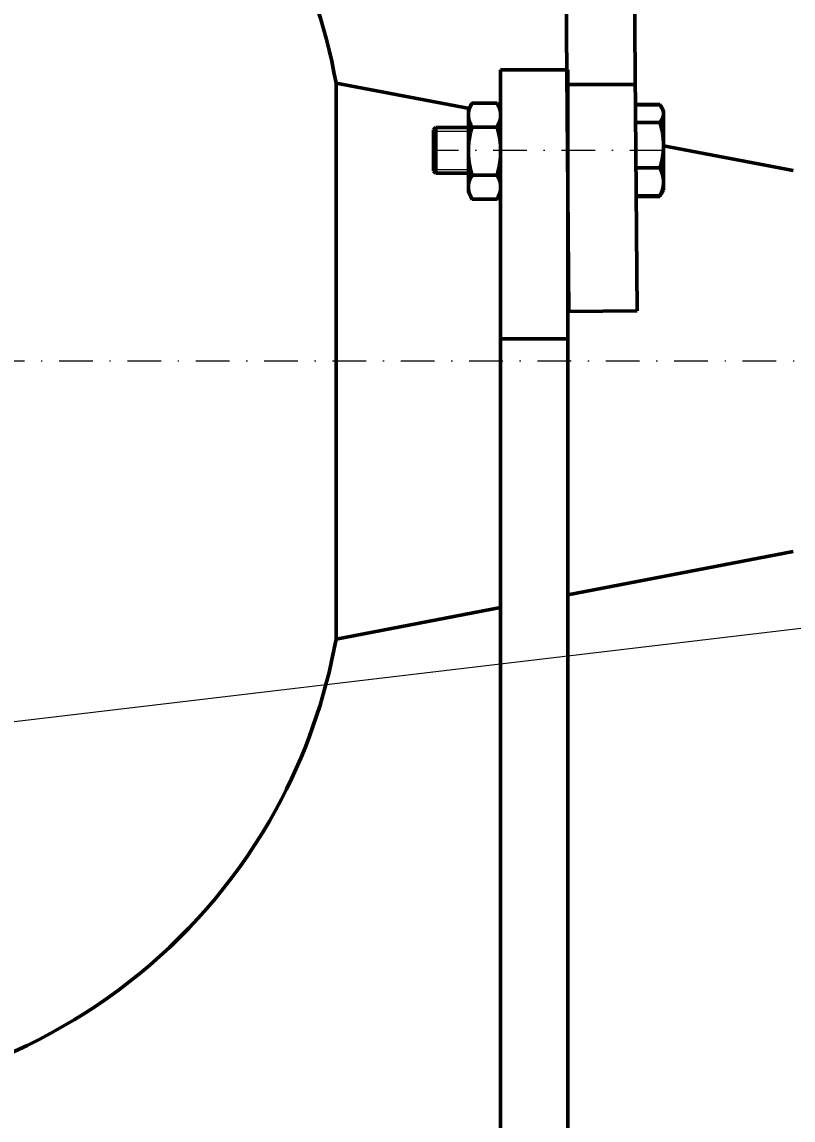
# Model space of a CAD drawing. Header units: inches. Extents: x -122986 to 27550, y -4965 to 6170.
# Drawn here: x 2473.3 to 2542.1, y 1054.1 to 1152.1 of the extents above; entities that cross this region are included whole.
import ezdxf

# ---------------------------------------------------------------- set-up
doc = ezdxf.new("R2010")
doc.units = ezdxf.units.IN
doc.header["$LTSCALE"] = 2
doc.header["$MEASUREMENT"] = 0
doc.linetypes.add('DASHDOT', pattern=[1, 0.5, -0.25, 0, -0.25])
for name, color, linetype, lineweight in [('1 mãnh', 7, 'Continuous', 5), ('1 Đường Tâm', 50, 'DASHDOT', 9), ('1 Đậm', 7, 'Continuous', 50)]:
    doc.layers.add(name, color=color, linetype=linetype, lineweight=lineweight)
doc.styles.add('tinh', font='arial.ttf')
doc.dimstyles.new('Tịnh', dxfattribs={"dimtxt": 0.3, "dimasz": 1.5, "dimexe": 1, "dimexo": 0.0625, "dimgap": 0.4, "dimtad": 1, "dimtoh": 1, "dimzin": 0, "dimdsep": 46, "dimtxsty": 'tinh', "dimcen": 0.09, "dimclrd": 256, "dimclre": 256, "dimclrt": 4, "dimadec": 0, "dimazin": 0, "dimtfac": 1, "dimtofl": 0, "dimtmove": 0, "dimatfit": 3, "dimfxl": 1, "dimtfillclr": 4, "dimtolj": 1, "dimtzin": 0, "dimlwd": -1, "dimlwe": -1, "dimarcsym": 0})

# ---------------------------------------------------------------- blocks, each defined once
blk = doc.blocks.new('*D297')
at = {"layer": '1 mãnh', "ltscale": 15, "transparency": 16777216}
for p, q in [((2302.908, 1101.747), (2302.908, 899.84)), ((2572.002, 959.747), (2572.002, 899.84)), ((2307.908, 900.84), (2567.002, 900.84))]:
    blk.add_line(p, q, dxfattribs=at)
for points in [[(2307.908, 901.673), (2307.908, 900.007), (2302.908, 900.84)], [(2567.002, 901.673), (2567.002, 900.007), (2572.002, 900.84)]]:
    blk.add_solid(points, dxfattribs=at)
at = {"layer": 'Defpoints', "color": 0, "ltscale": 15, "transparency": 16777216}
for p in [(2302.908, 1101.809), (2572.002, 959.809), (2572.002, 900.84)]:
    blk.add_point(p, dxfattribs=at)
at = {"layer": '1 mãnh', "color": 4, "ltscale": 15, "transparency": 16777216, "insert": (2438.511, 904.893), "char_height": 3, "attachment_point": 5, "style": 'tinh'}
blk.add_mtext('\\A1;{\\H1.6667x;270}', dxfattribs=at)

msp = doc.modelspace()

# ---------------------------------------------------------------- linework, layer by layer
at = {"layer": '1 mãnh', "lineweight": 13}
for p, q in [((2510.017, 1142.32), (2513.124, 1142.32)), ((2510.017, 1138.903), (2513.124, 1138.903))]:
    msp.add_line(p, q, dxfattribs=at)
at = {"layer": '1 mãnh', "ltscale": 15}
msp.add_line((2457.103, 1087.809), (2599.527, 1104.691), dxfattribs=at)
at = {"layer": '1 Đường Tâm', "lineweight": 9, "ltscale": 3}
for p, q in [((2530.531, 1140.612), (2510.017, 1140.612)), ((2571.095, 1121.809), (2296.908, 1121.809))]:
    msp.add_line(p, q, dxfattribs=at)
at = {"layer": '1 Đậm', "lineweight": 50, "ltscale": 15}
for p, q in [((2521.797, 1162.615), (2522.095, 1126.232)), ((2527.889, 1162.665), (2528.188, 1126.282)), ((2528.022, 1146.505), (2521.929, 1146.49)), ((2528.188, 1126.282), (2522.095, 1126.232))]:
    msp.add_line(p, q, dxfattribs=at)
at = {"layer": '1 Đậm', "lineweight": 50}
for p, q in [((2522.002, 1147.809), (2516.002, 1147.809)), ((2516.002, 1123.809), (2516.002, 1147.809)), ((2522.002, 1123.809), (2522.002, 1147.809)), ((2513.455, 1144.843), (2513.123, 1144.268)), ((2513.455, 1144.843), (2515.67, 1144.843)), ((2515.67, 1144.843), (2516.002, 1144.268)), ((2513.123, 1144.268), (2513.123, 1143.771)), ((2528.095, 1144.715), (2528.095, 1144.68)), ((2530.214, 1144.715), (2528.095, 1144.715)), ((2530.214, 1144.68), (2528.095, 1144.68)), ((2530.363, 1144.457), (2530.531, 1144.166)), ((2530.531, 1143.896), (2530.531, 1144.166)), ((2530.531, 1143.896), (2530.531, 1141.079)), ((2513.123, 1143.771), (2513.123, 1140.554)), ((2530.214, 1143.113), (2528.095, 1143.113)), ((2510.017, 1142.444), (2510.221, 1142.648)), ((2510.017, 1142.444), (2510.017, 1138.779)), ((2510.221, 1138.576), (2510.221, 1142.648)), ((2510.221, 1142.648), (2513.124, 1142.648)), ((2513.455, 1142.699), (2515.67, 1142.699)), ((2530.531, 1141.079), (2530.531, 1137.794)), ((2513.123, 1140.554), (2513.123, 1137.338)), ((2530.214, 1139.045), (2528.095, 1139.045)), ((2510.221, 1138.576), (2510.017, 1138.779)), ((2513.124, 1138.576), (2510.221, 1138.576)), ((2513.455, 1138.41), (2515.67, 1138.41)), ((2513.123, 1136.841), (2513.123, 1137.338)), ((2530.531, 1137.058), (2530.363, 1136.766)), ((2530.531, 1137.794), (2530.531, 1137.058)), ((2513.123, 1136.841), (2513.455, 1136.266)), ((2513.455, 1136.266), (2515.67, 1136.266)), ((2516.002, 1136.841), (2515.67, 1136.266)), ((2528.095, 1136.544), (2528.095, 1136.508)), ((2530.214, 1136.544), (2528.095, 1136.544)), ((2530.214, 1136.508), (2528.095, 1136.508)), ((2522.002, 1123.809), (2516.002, 1123.809)), ((2516.002, 1007.809), (2516.002, 1123.809)), ((2522.002, 1007.809), (2522.002, 1123.809))]:
    msp.add_line(p, q, dxfattribs=at)
at = {"layer": '1 Đậm', "ltscale": 15}
for p, q in [((2513.223, 1144.342), (2501.312, 1146.624)), ((2501.312, 1146.624), (2501.312, 1096.995)), ((2542.095, 1138.809), (2530.531, 1141.025)), ((2542.095, 1104.809), (2522.002, 1100.959)), ((2516.002, 1099.809), (2501.312, 1096.995))]:
    msp.add_line(p, q, dxfattribs=at)
at = {"layer": '1 Đậm', "lineweight": 50}
for points in [[(2513.123, 1143.771), (2513.124, 1143.793), (2513.124, 1143.814), (2513.125, 1143.836), (2513.126, 1143.858), (2513.127, 1143.88), (2513.129, 1143.902), (2513.131, 1143.924), (2513.133, 1143.946), (2513.135, 1143.967), (2513.138, 1143.989), (2513.141, 1144.011), (2513.145, 1144.033), (2513.148, 1144.054), (2513.152, 1144.076), (2513.156, 1144.098), (2513.161, 1144.119), (2513.166, 1144.141), (2513.171, 1144.162), (2513.176, 1144.184), (2513.182, 1144.206), (2513.187, 1144.227), (2513.193, 1144.249), (2513.2, 1144.27), (2513.206, 1144.291), (2513.213, 1144.313), (2513.22, 1144.334), (2513.227, 1144.356), (2513.235, 1144.377), (2513.243, 1144.398), (2513.251, 1144.42), (2513.259, 1144.441), (2513.267, 1144.462), (2513.276, 1144.484), (2513.285, 1144.505), (2513.294, 1144.526), (2513.303, 1144.547), (2513.313, 1144.569), (2513.323, 1144.59), (2513.333, 1144.611), (2513.343, 1144.632), (2513.353, 1144.653), (2513.364, 1144.674), (2513.375, 1144.695), (2513.386, 1144.717), (2513.397, 1144.738), (2513.408, 1144.759), (2513.42, 1144.78), (2513.431, 1144.801), (2513.443, 1144.822), (2513.455, 1144.843)], [(2516.002, 1143.771), (2516.002, 1143.793), (2516.001, 1143.814), (2516, 1143.836), (2515.999, 1143.858), (2515.998, 1143.88), (2515.996, 1143.902), (2515.995, 1143.924), (2515.992, 1143.946), (2515.99, 1143.967), (2515.987, 1143.989), (2515.984, 1144.011), (2515.981, 1144.033), (2515.977, 1144.054), (2515.973, 1144.076), (2515.969, 1144.098), (2515.964, 1144.119), (2515.96, 1144.141), (2515.955, 1144.162), (2515.949, 1144.184), (2515.944, 1144.206), (2515.938, 1144.227), (2515.932, 1144.249), (2515.926, 1144.27), (2515.919, 1144.291), (2515.912, 1144.313), (2515.905, 1144.334), (2515.898, 1144.356), (2515.89, 1144.377), (2515.883, 1144.398), (2515.875, 1144.42), (2515.866, 1144.441), (2515.858, 1144.462), (2515.849, 1144.484), (2515.84, 1144.505), (2515.831, 1144.526), (2515.822, 1144.547), (2515.812, 1144.569), (2515.802, 1144.59), (2515.792, 1144.611), (2515.782, 1144.632), (2515.772, 1144.653), (2515.761, 1144.674), (2515.751, 1144.695), (2515.74, 1144.717), (2515.729, 1144.738), (2515.717, 1144.759), (2515.706, 1144.78), (2515.694, 1144.801), (2515.682, 1144.822), (2515.67, 1144.843)], [(2530.531, 1143.896), (2530.531, 1143.912), (2530.531, 1143.928), (2530.53, 1143.944), (2530.529, 1143.96), (2530.528, 1143.976), (2530.526, 1143.991), (2530.525, 1144.007), (2530.523, 1144.023), (2530.52, 1144.039), (2530.518, 1144.055), (2530.515, 1144.071), (2530.511, 1144.086), (2530.508, 1144.102), (2530.504, 1144.118), (2530.5, 1144.134), (2530.496, 1144.149), (2530.492, 1144.165), (2530.487, 1144.181), (2530.482, 1144.197), (2530.477, 1144.212), (2530.471, 1144.228), (2530.465, 1144.244), (2530.459, 1144.26), (2530.453, 1144.275), (2530.446, 1144.291), (2530.44, 1144.307), (2530.433, 1144.322), (2530.425, 1144.338), (2530.418, 1144.354), (2530.41, 1144.369), (2530.402, 1144.385), (2530.394, 1144.401), (2530.386, 1144.416), (2530.377, 1144.432), (2530.369, 1144.448), (2530.36, 1144.463), (2530.35, 1144.479), (2530.341, 1144.495), (2530.331, 1144.51), (2530.322, 1144.526), (2530.312, 1144.541), (2530.301, 1144.557), (2530.291, 1144.572), (2530.281, 1144.588), (2530.27, 1144.603), (2530.259, 1144.618), (2530.248, 1144.634), (2530.237, 1144.649), (2530.226, 1144.664), (2530.214, 1144.68)], [(2530.531, 1143.896), (2530.531, 1143.88), (2530.531, 1143.864), (2530.53, 1143.849), (2530.529, 1143.833), (2530.528, 1143.817), (2530.526, 1143.801), (2530.525, 1143.785), (2530.522, 1143.769), (2530.52, 1143.753), (2530.517, 1143.737), (2530.514, 1143.721), (2530.511, 1143.705), (2530.508, 1143.689), (2530.504, 1143.673), (2530.5, 1143.657), (2530.495, 1143.641), (2530.491, 1143.625), (2530.486, 1143.609), (2530.481, 1143.593), (2530.476, 1143.577), (2530.47, 1143.562), (2530.464, 1143.546), (2530.458, 1143.53), (2530.452, 1143.514), (2530.445, 1143.499), (2530.438, 1143.483), (2530.431, 1143.467), (2530.424, 1143.452), (2530.417, 1143.436), (2530.409, 1143.42), (2530.401, 1143.405), (2530.393, 1143.389), (2530.385, 1143.374), (2530.376, 1143.358), (2530.367, 1143.343), (2530.358, 1143.327), (2530.349, 1143.312), (2530.34, 1143.296), (2530.33, 1143.281), (2530.321, 1143.266), (2530.311, 1143.25), (2530.301, 1143.235), (2530.291, 1143.22), (2530.28, 1143.204), (2530.27, 1143.189), (2530.259, 1143.174), (2530.248, 1143.158), (2530.237, 1143.143), (2530.225, 1143.128), (2530.214, 1143.113)], [(2513.455, 1142.699), (2513.443, 1142.72), (2513.431, 1142.741), (2513.42, 1142.762), (2513.408, 1142.783), (2513.397, 1142.804), (2513.385, 1142.825), (2513.375, 1142.846), (2513.364, 1142.867), (2513.353, 1142.889), (2513.343, 1142.91), (2513.333, 1142.931), (2513.323, 1142.952), (2513.313, 1142.973), (2513.303, 1142.995), (2513.294, 1143.016), (2513.285, 1143.037), (2513.276, 1143.058), (2513.267, 1143.08), (2513.259, 1143.101), (2513.25, 1143.122), (2513.242, 1143.144), (2513.235, 1143.165), (2513.227, 1143.186), (2513.22, 1143.208), (2513.213, 1143.229), (2513.206, 1143.251), (2513.199, 1143.272), (2513.193, 1143.294), (2513.187, 1143.315), (2513.181, 1143.337), (2513.176, 1143.358), (2513.171, 1143.38), (2513.166, 1143.401), (2513.161, 1143.423), (2513.156, 1143.444), (2513.152, 1143.466), (2513.148, 1143.488), (2513.145, 1143.509), (2513.141, 1143.531), (2513.138, 1143.553), (2513.135, 1143.574), (2513.133, 1143.596), (2513.131, 1143.618), (2513.129, 1143.64), (2513.127, 1143.661), (2513.126, 1143.683), (2513.125, 1143.705), (2513.124, 1143.727), (2513.124, 1143.749), (2513.123, 1143.771)], [(2515.67, 1142.699), (2515.682, 1142.72), (2515.694, 1142.741), (2515.706, 1142.762), (2515.717, 1142.783), (2515.729, 1142.804), (2515.74, 1142.825), (2515.751, 1142.846), (2515.762, 1142.867), (2515.772, 1142.889), (2515.783, 1142.91), (2515.793, 1142.931), (2515.803, 1142.952), (2515.812, 1142.973), (2515.822, 1142.995), (2515.831, 1143.016), (2515.841, 1143.037), (2515.849, 1143.058), (2515.858, 1143.08), (2515.867, 1143.101), (2515.875, 1143.122), (2515.883, 1143.144), (2515.891, 1143.165), (2515.898, 1143.186), (2515.905, 1143.208), (2515.912, 1143.229), (2515.919, 1143.251), (2515.926, 1143.272), (2515.932, 1143.294), (2515.938, 1143.315), (2515.944, 1143.337), (2515.949, 1143.358), (2515.955, 1143.38), (2515.96, 1143.401), (2515.964, 1143.423), (2515.969, 1143.444), (2515.973, 1143.466), (2515.977, 1143.488), (2515.981, 1143.509), (2515.984, 1143.531), (2515.987, 1143.553), (2515.99, 1143.574), (2515.992, 1143.596), (2515.995, 1143.618), (2515.996, 1143.64), (2515.998, 1143.661), (2515.999, 1143.683), (2516, 1143.705), (2516.001, 1143.727), (2516.002, 1143.749), (2516.002, 1143.771)], [(2530.531, 1141.079), (2530.531, 1141.12), (2530.531, 1141.162), (2530.53, 1141.203), (2530.529, 1141.245), (2530.528, 1141.286), (2530.526, 1141.328), (2530.525, 1141.369), (2530.522, 1141.411), (2530.52, 1141.452), (2530.517, 1141.493), (2530.514, 1141.534), (2530.511, 1141.576), (2530.508, 1141.617), (2530.504, 1141.658), (2530.5, 1141.699), (2530.496, 1141.74), (2530.491, 1141.781), (2530.486, 1141.822), (2530.481, 1141.863), (2530.476, 1141.904), (2530.47, 1141.945), (2530.465, 1141.985), (2530.459, 1142.026), (2530.452, 1142.067), (2530.446, 1142.108), (2530.439, 1142.148), (2530.432, 1142.189), (2530.425, 1142.229), (2530.417, 1142.27), (2530.41, 1142.31), (2530.402, 1142.351), (2530.394, 1142.391), (2530.385, 1142.431), (2530.377, 1142.472), (2530.368, 1142.512), (2530.359, 1142.552), (2530.35, 1142.593), (2530.341, 1142.633), (2530.331, 1142.673), (2530.321, 1142.713), (2530.312, 1142.753), (2530.301, 1142.793), (2530.291, 1142.833), (2530.281, 1142.873), (2530.27, 1142.913), (2530.259, 1142.953), (2530.248, 1142.993), (2530.237, 1143.033), (2530.226, 1143.073), (2530.214, 1143.113)], [(2513.123, 1140.554), (2513.124, 1140.598), (2513.124, 1140.642), (2513.125, 1140.685), (2513.126, 1140.729), (2513.127, 1140.772), (2513.129, 1140.816), (2513.131, 1140.86), (2513.133, 1140.903), (2513.135, 1140.947), (2513.138, 1140.991), (2513.141, 1141.034), (2513.145, 1141.078), (2513.148, 1141.122), (2513.152, 1141.166), (2513.157, 1141.209), (2513.161, 1141.253), (2513.166, 1141.297), (2513.171, 1141.34), (2513.176, 1141.384), (2513.182, 1141.427), (2513.188, 1141.47), (2513.194, 1141.513), (2513.2, 1141.557), (2513.207, 1141.6), (2513.214, 1141.643), (2513.221, 1141.686), (2513.228, 1141.728), (2513.236, 1141.771), (2513.243, 1141.814), (2513.251, 1141.857), (2513.26, 1141.899), (2513.268, 1141.942), (2513.277, 1141.984), (2513.286, 1142.027), (2513.295, 1142.069), (2513.304, 1142.112), (2513.314, 1142.154), (2513.324, 1142.196), (2513.334, 1142.238), (2513.344, 1142.28), (2513.354, 1142.322), (2513.365, 1142.364), (2513.375, 1142.406), (2513.386, 1142.448), (2513.397, 1142.49), (2513.408, 1142.532), (2513.42, 1142.574), (2513.432, 1142.615), (2513.443, 1142.657), (2513.455, 1142.699)], [(2516.002, 1140.554), (2516.002, 1140.598), (2516.001, 1140.642), (2516, 1140.685), (2515.999, 1140.729), (2515.998, 1140.772), (2515.996, 1140.816), (2515.995, 1140.86), (2515.992, 1140.903), (2515.99, 1140.947), (2515.987, 1140.991), (2515.984, 1141.034), (2515.981, 1141.078), (2515.977, 1141.122), (2515.973, 1141.166), (2515.969, 1141.209), (2515.964, 1141.253), (2515.959, 1141.297), (2515.954, 1141.34), (2515.949, 1141.384), (2515.943, 1141.427), (2515.938, 1141.47), (2515.931, 1141.513), (2515.925, 1141.557), (2515.918, 1141.6), (2515.912, 1141.643), (2515.905, 1141.686), (2515.897, 1141.728), (2515.89, 1141.771), (2515.882, 1141.814), (2515.874, 1141.857), (2515.866, 1141.899), (2515.857, 1141.942), (2515.848, 1141.984), (2515.839, 1142.027), (2515.83, 1142.069), (2515.821, 1142.112), (2515.811, 1142.154), (2515.802, 1142.196), (2515.792, 1142.238), (2515.782, 1142.28), (2515.771, 1142.322), (2515.761, 1142.364), (2515.75, 1142.406), (2515.739, 1142.448), (2515.728, 1142.49), (2515.717, 1142.532), (2515.705, 1142.574), (2515.694, 1142.615), (2515.682, 1142.657), (2515.67, 1142.699)], [(2530.214, 1139.045), (2530.226, 1139.085), (2530.237, 1139.125), (2530.248, 1139.165), (2530.259, 1139.205), (2530.27, 1139.245), (2530.281, 1139.285), (2530.291, 1139.325), (2530.302, 1139.365), (2530.312, 1139.405), (2530.322, 1139.445), (2530.331, 1139.485), (2530.341, 1139.526), (2530.35, 1139.566), (2530.359, 1139.606), (2530.368, 1139.647), (2530.377, 1139.687), (2530.386, 1139.727), (2530.394, 1139.768), (2530.402, 1139.808), (2530.41, 1139.849), (2530.418, 1139.889), (2530.425, 1139.93), (2530.432, 1139.97), (2530.439, 1140.011), (2530.446, 1140.051), (2530.453, 1140.092), (2530.459, 1140.133), (2530.465, 1140.173), (2530.471, 1140.214), (2530.476, 1140.255), (2530.481, 1140.296), (2530.486, 1140.337), (2530.491, 1140.378), (2530.496, 1140.419), (2530.5, 1140.459), (2530.504, 1140.5), (2530.508, 1140.542), (2530.511, 1140.583), (2530.514, 1140.624), (2530.517, 1140.665), (2530.52, 1140.706), (2530.522, 1140.747), (2530.525, 1140.789), (2530.526, 1140.83), (2530.528, 1140.871), (2530.529, 1140.913), (2530.53, 1140.954), (2530.531, 1140.996), (2530.531, 1141.037), (2530.531, 1141.079)], [(2513.455, 1138.41), (2513.443, 1138.452), (2513.431, 1138.494), (2513.42, 1138.536), (2513.408, 1138.578), (2513.397, 1138.62), (2513.386, 1138.663), (2513.375, 1138.705), (2513.364, 1138.747), (2513.353, 1138.79), (2513.343, 1138.832), (2513.333, 1138.875), (2513.323, 1138.917), (2513.313, 1138.96), (2513.303, 1139.003), (2513.294, 1139.046), (2513.285, 1139.088), (2513.276, 1139.131), (2513.267, 1139.174), (2513.258, 1139.217), (2513.25, 1139.26), (2513.242, 1139.303), (2513.234, 1139.345), (2513.227, 1139.388), (2513.219, 1139.431), (2513.212, 1139.474), (2513.206, 1139.517), (2513.199, 1139.56), (2513.193, 1139.603), (2513.187, 1139.646), (2513.181, 1139.689), (2513.175, 1139.732), (2513.17, 1139.775), (2513.165, 1139.818), (2513.16, 1139.862), (2513.156, 1139.905), (2513.152, 1139.948), (2513.148, 1139.991), (2513.144, 1140.034), (2513.141, 1140.078), (2513.138, 1140.121), (2513.135, 1140.164), (2513.133, 1140.207), (2513.131, 1140.251), (2513.129, 1140.294), (2513.127, 1140.337), (2513.126, 1140.381), (2513.125, 1140.424), (2513.124, 1140.468), (2513.124, 1140.511), (2513.123, 1140.554)], [(2515.67, 1138.41), (2515.682, 1138.452), (2515.694, 1138.494), (2515.706, 1138.536), (2515.717, 1138.578), (2515.728, 1138.62), (2515.74, 1138.663), (2515.751, 1138.705), (2515.761, 1138.747), (2515.772, 1138.79), (2515.782, 1138.832), (2515.793, 1138.875), (2515.803, 1138.917), (2515.813, 1138.96), (2515.822, 1139.003), (2515.832, 1139.046), (2515.841, 1139.088), (2515.85, 1139.131), (2515.858, 1139.174), (2515.867, 1139.217), (2515.875, 1139.26), (2515.883, 1139.303), (2515.891, 1139.345), (2515.899, 1139.388), (2515.906, 1139.431), (2515.913, 1139.474), (2515.92, 1139.517), (2515.926, 1139.56), (2515.933, 1139.603), (2515.939, 1139.646), (2515.944, 1139.689), (2515.95, 1139.732), (2515.955, 1139.775), (2515.96, 1139.818), (2515.965, 1139.862), (2515.969, 1139.905), (2515.973, 1139.948), (2515.977, 1139.991), (2515.981, 1140.034), (2515.984, 1140.078), (2515.987, 1140.121), (2515.99, 1140.164), (2515.992, 1140.207), (2515.995, 1140.251), (2515.997, 1140.294), (2515.998, 1140.337), (2515.999, 1140.381), (2516, 1140.424), (2516.001, 1140.468), (2516.002, 1140.511), (2516.002, 1140.554)], [(2530.531, 1137.794), (2530.531, 1137.82), (2530.531, 1137.845), (2530.53, 1137.871), (2530.529, 1137.896), (2530.528, 1137.922), (2530.526, 1137.947), (2530.525, 1137.973), (2530.522, 1137.998), (2530.52, 1138.024), (2530.517, 1138.049), (2530.514, 1138.074), (2530.511, 1138.1), (2530.508, 1138.125), (2530.504, 1138.15), (2530.5, 1138.176), (2530.496, 1138.201), (2530.491, 1138.226), (2530.486, 1138.251), (2530.481, 1138.276), (2530.476, 1138.301), (2530.47, 1138.327), (2530.465, 1138.352), (2530.459, 1138.377), (2530.452, 1138.402), (2530.446, 1138.427), (2530.439, 1138.452), (2530.432, 1138.477), (2530.425, 1138.502), (2530.417, 1138.526), (2530.41, 1138.551), (2530.402, 1138.576), (2530.394, 1138.601), (2530.385, 1138.626), (2530.377, 1138.651), (2530.368, 1138.675), (2530.359, 1138.7), (2530.35, 1138.725), (2530.341, 1138.75), (2530.331, 1138.774), (2530.321, 1138.799), (2530.312, 1138.824), (2530.301, 1138.848), (2530.291, 1138.873), (2530.281, 1138.898), (2530.27, 1138.922), (2530.259, 1138.947), (2530.248, 1138.971), (2530.237, 1138.996), (2530.226, 1139.02), (2530.214, 1139.045)], [(2513.123, 1137.338), (2513.124, 1137.36), (2513.124, 1137.382), (2513.125, 1137.404), (2513.126, 1137.426), (2513.127, 1137.448), (2513.129, 1137.47), (2513.131, 1137.491), (2513.133, 1137.513), (2513.135, 1137.535), (2513.138, 1137.557), (2513.141, 1137.578), (2513.145, 1137.6), (2513.148, 1137.622), (2513.152, 1137.644), (2513.156, 1137.665), (2513.161, 1137.687), (2513.166, 1137.708), (2513.171, 1137.73), (2513.176, 1137.752), (2513.182, 1137.773), (2513.187, 1137.795), (2513.193, 1137.816), (2513.2, 1137.838), (2513.206, 1137.859), (2513.213, 1137.88), (2513.22, 1137.902), (2513.227, 1137.923), (2513.235, 1137.945), (2513.243, 1137.966), (2513.251, 1137.987), (2513.259, 1138.009), (2513.267, 1138.03), (2513.276, 1138.051), (2513.285, 1138.073), (2513.294, 1138.094), (2513.303, 1138.115), (2513.313, 1138.136), (2513.323, 1138.157), (2513.333, 1138.179), (2513.343, 1138.2), (2513.353, 1138.221), (2513.364, 1138.242), (2513.375, 1138.263), (2513.386, 1138.284), (2513.397, 1138.305), (2513.408, 1138.326), (2513.42, 1138.347), (2513.431, 1138.368), (2513.443, 1138.389), (2513.455, 1138.41)], [(2516.002, 1137.338), (2516.002, 1137.36), (2516.001, 1137.382), (2516, 1137.404), (2515.999, 1137.426), (2515.998, 1137.448), (2515.996, 1137.47), (2515.995, 1137.491), (2515.992, 1137.513), (2515.99, 1137.535), (2515.987, 1137.557), (2515.984, 1137.578), (2515.981, 1137.6), (2515.977, 1137.622), (2515.973, 1137.644), (2515.969, 1137.665), (2515.964, 1137.687), (2515.96, 1137.708), (2515.955, 1137.73), (2515.949, 1137.752), (2515.944, 1137.773), (2515.938, 1137.795), (2515.932, 1137.816), (2515.926, 1137.838), (2515.919, 1137.859), (2515.912, 1137.88), (2515.905, 1137.902), (2515.898, 1137.923), (2515.89, 1137.945), (2515.883, 1137.966), (2515.875, 1137.987), (2515.866, 1138.009), (2515.858, 1138.03), (2515.849, 1138.051), (2515.84, 1138.073), (2515.831, 1138.094), (2515.822, 1138.115), (2515.812, 1138.136), (2515.802, 1138.157), (2515.792, 1138.179), (2515.782, 1138.2), (2515.772, 1138.221), (2515.761, 1138.242), (2515.751, 1138.263), (2515.74, 1138.284), (2515.729, 1138.305), (2515.717, 1138.326), (2515.706, 1138.347), (2515.694, 1138.368), (2515.682, 1138.389), (2515.67, 1138.41)], [(2513.455, 1136.266), (2513.443, 1136.287), (2513.431, 1136.308), (2513.42, 1136.329), (2513.408, 1136.35), (2513.397, 1136.372), (2513.385, 1136.393), (2513.375, 1136.414), (2513.364, 1136.435), (2513.353, 1136.456), (2513.343, 1136.477), (2513.333, 1136.498), (2513.323, 1136.52), (2513.313, 1136.541), (2513.303, 1136.562), (2513.294, 1136.583), (2513.285, 1136.605), (2513.276, 1136.626), (2513.267, 1136.647), (2513.259, 1136.669), (2513.25, 1136.69), (2513.242, 1136.711), (2513.235, 1136.733), (2513.227, 1136.754), (2513.22, 1136.775), (2513.213, 1136.797), (2513.206, 1136.818), (2513.199, 1136.84), (2513.193, 1136.861), (2513.187, 1136.883), (2513.181, 1136.904), (2513.176, 1136.926), (2513.171, 1136.947), (2513.166, 1136.969), (2513.161, 1136.99), (2513.156, 1137.012), (2513.152, 1137.033), (2513.148, 1137.055), (2513.145, 1137.077), (2513.141, 1137.098), (2513.138, 1137.12), (2513.135, 1137.142), (2513.133, 1137.164), (2513.131, 1137.185), (2513.129, 1137.207), (2513.127, 1137.229), (2513.126, 1137.251), (2513.125, 1137.273), (2513.124, 1137.294), (2513.124, 1137.316), (2513.123, 1137.338)], [(2515.67, 1136.266), (2515.682, 1136.287), (2515.694, 1136.308), (2515.706, 1136.329), (2515.717, 1136.35), (2515.729, 1136.372), (2515.74, 1136.393), (2515.751, 1136.414), (2515.762, 1136.435), (2515.772, 1136.456), (2515.783, 1136.477), (2515.793, 1136.498), (2515.803, 1136.52), (2515.812, 1136.541), (2515.822, 1136.562), (2515.831, 1136.583), (2515.841, 1136.605), (2515.849, 1136.626), (2515.858, 1136.647), (2515.867, 1136.669), (2515.875, 1136.69), (2515.883, 1136.711), (2515.891, 1136.733), (2515.898, 1136.754), (2515.905, 1136.775), (2515.912, 1136.797), (2515.919, 1136.818), (2515.926, 1136.84), (2515.932, 1136.861), (2515.938, 1136.883), (2515.944, 1136.904), (2515.949, 1136.926), (2515.955, 1136.947), (2515.96, 1136.969), (2515.964, 1136.99), (2515.969, 1137.012), (2515.973, 1137.033), (2515.977, 1137.055), (2515.981, 1137.077), (2515.984, 1137.098), (2515.987, 1137.12), (2515.99, 1137.142), (2515.992, 1137.164), (2515.995, 1137.185), (2515.996, 1137.207), (2515.998, 1137.229), (2515.999, 1137.251), (2516, 1137.273), (2516.001, 1137.294), (2516.002, 1137.316), (2516.002, 1137.338)], [(2530.214, 1136.544), (2530.226, 1136.568), (2530.237, 1136.593), (2530.248, 1136.617), (2530.259, 1136.642), (2530.27, 1136.667), (2530.281, 1136.691), (2530.291, 1136.716), (2530.302, 1136.741), (2530.312, 1136.765), (2530.322, 1136.79), (2530.331, 1136.815), (2530.341, 1136.839), (2530.35, 1136.864), (2530.359, 1136.889), (2530.368, 1136.914), (2530.377, 1136.938), (2530.386, 1136.963), (2530.394, 1136.988), (2530.402, 1137.013), (2530.41, 1137.038), (2530.418, 1137.063), (2530.425, 1137.088), (2530.432, 1137.113), (2530.439, 1137.138), (2530.446, 1137.163), (2530.453, 1137.188), (2530.459, 1137.213), (2530.465, 1137.238), (2530.471, 1137.263), (2530.476, 1137.288), (2530.481, 1137.313), (2530.486, 1137.338), (2530.491, 1137.363), (2530.496, 1137.388), (2530.5, 1137.413), (2530.504, 1137.439), (2530.508, 1137.464), (2530.511, 1137.489), (2530.514, 1137.514), (2530.517, 1137.54), (2530.52, 1137.565), (2530.522, 1137.59), (2530.525, 1137.616), (2530.526, 1137.641), (2530.528, 1137.667), (2530.529, 1137.692), (2530.53, 1137.718), (2530.531, 1137.743), (2530.531, 1137.769), (2530.531, 1137.794)], [(2530.366, 1136.772), (2530.364, 1136.767), (2530.361, 1136.762), (2530.358, 1136.758), (2530.355, 1136.753), (2530.353, 1136.749), (2530.35, 1136.744), (2530.347, 1136.739), (2530.345, 1136.735), (2530.342, 1136.73), (2530.339, 1136.726), (2530.336, 1136.721), (2530.333, 1136.716), (2530.33, 1136.712), (2530.328, 1136.707), (2530.325, 1136.703), (2530.322, 1136.698), (2530.319, 1136.694), (2530.316, 1136.689), (2530.313, 1136.684), (2530.31, 1136.68), (2530.307, 1136.675), (2530.304, 1136.671), (2530.301, 1136.666), (2530.298, 1136.662), (2530.295, 1136.657), (2530.292, 1136.653), (2530.289, 1136.648), (2530.286, 1136.643), (2530.283, 1136.639), (2530.28, 1136.634), (2530.276, 1136.63), (2530.273, 1136.625), (2530.27, 1136.621), (2530.267, 1136.616), (2530.264, 1136.612), (2530.261, 1136.607), (2530.257, 1136.603), (2530.254, 1136.598), (2530.251, 1136.593), (2530.248, 1136.589), (2530.244, 1136.584), (2530.241, 1136.58), (2530.238, 1136.575), (2530.234, 1136.571), (2530.231, 1136.566), (2530.228, 1136.562), (2530.224, 1136.557), (2530.221, 1136.553), (2530.217, 1136.548), (2530.214, 1136.544)]]:
    msp.add_lwpolyline(points, dxfattribs=at)
for centre, start, end in [((2452.095, 1137.811), 10.15217, 28.40775), ((2452.095, 1105.808), 331.31676, 349.84783), ((2452.095, 1105.808), 287.34556, 331.31676)]:
    msp.add_arc(centre, 50, start, end, dxfattribs=at)

# ---------------------------------------------------------------- dimensions: what is measured, and where the dimension line sits
at = {"layer": '1 mãnh', "ltscale": 15}
dim = msp.add_linear_dim(base=(2572.002, 900.84), p1=(2302.908, 1101.809), p2=(2572.002, 959.809), text='{\\H1.6667x;270}', dimstyle='Tịnh', override={"dimtxt": 3, "dimasz": 5, "dimgap": 1.5, "dimdec": 0, "dimtdec": 0}, dxfattribs=at)
dim.commit()
dim.dimension.update_dxf_attribs({"geometry": '*D297', "text_midpoint": (2438.511, 900.84), "dimtype": 160})

doc.saveas('drawing.dxf')
